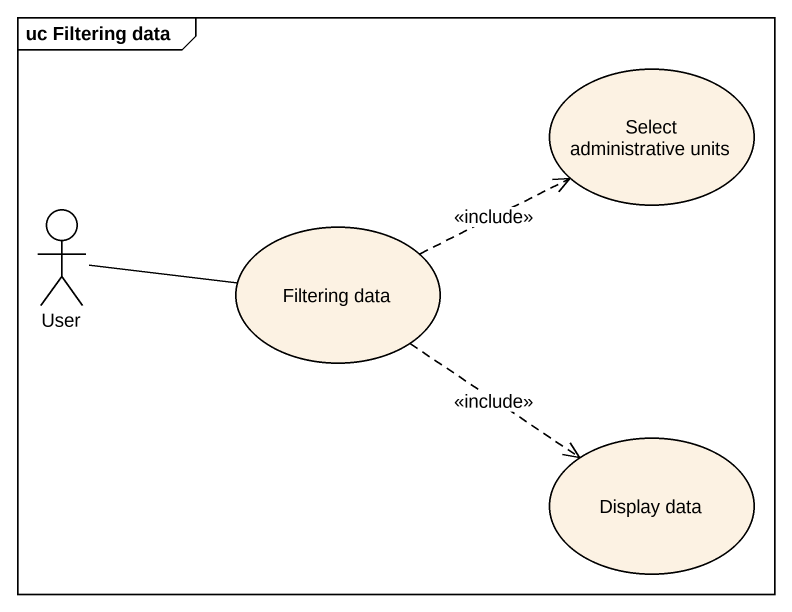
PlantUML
@startuml
mainframe uc Filtering data
usecase "Select administrative units" as Select_administrative_units
actor User
usecase "Filtering data" as Filtering_data
usecase "Display data" as Display_data
User -right- Filtering_data
Filtering_data .right.> Select_administrative_units : <<include>>
Filtering_data ..> Display_data : <<include>>
@enduml
